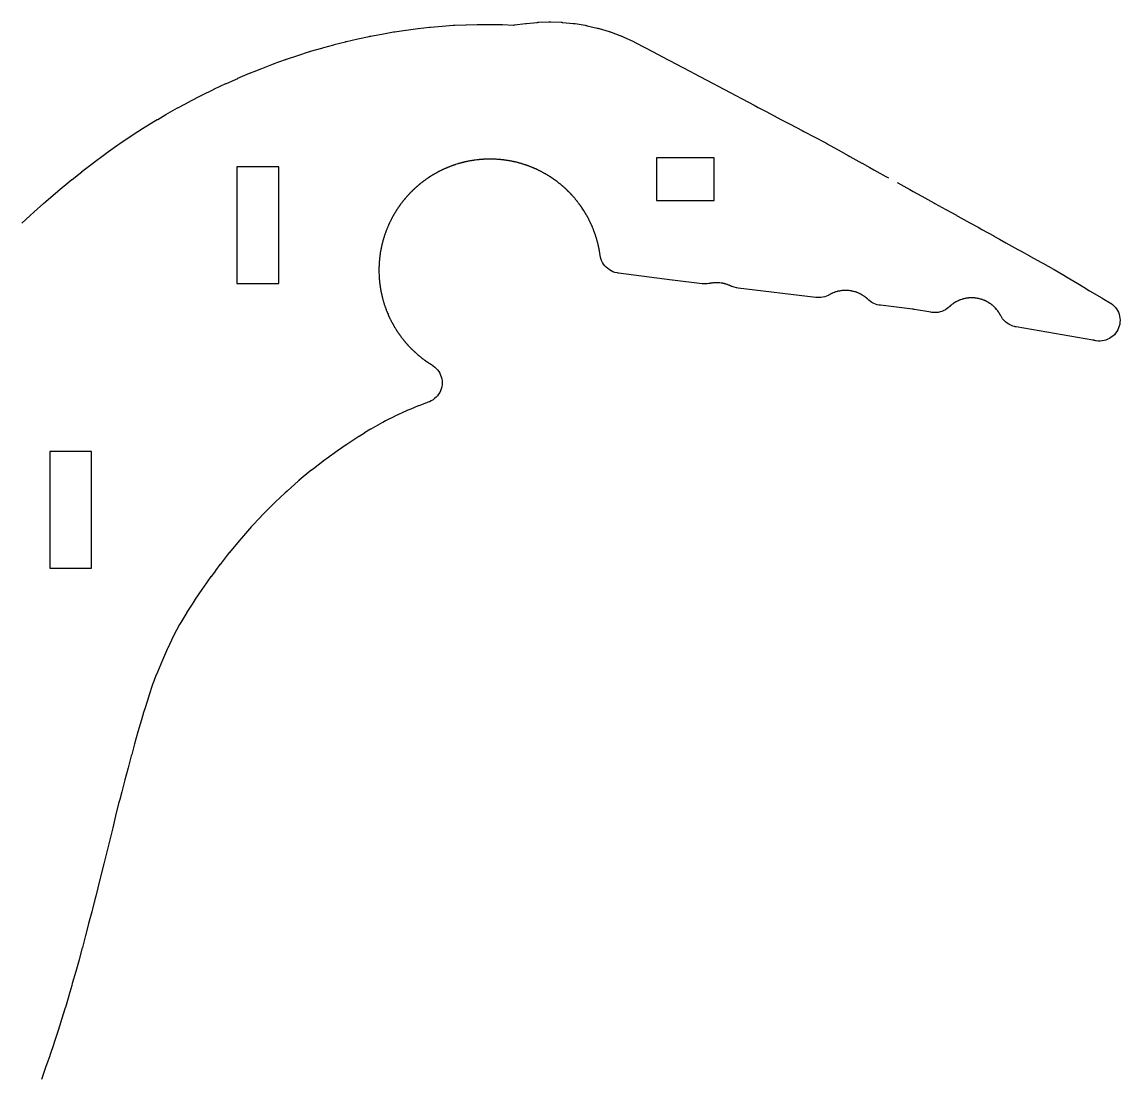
# Model space of a CAD drawing. Header units: millimetres. Extents: x 9 to 267, y 8 to 290.
# Drawn here: x 187.7 to 261.1, y 152.4 to 222.6 of the extents above; entities that cross this region are included whole.
import ezdxf

# ---------------------------------------------------------------- set-up
doc = ezdxf.new("R2010")
doc.units = ezdxf.units.MM
doc.layers.add('CUT', color=1, linetype='CONTINUOUS')

msp = doc.modelspace()

# ---------------------------------------------------------------- linework, layer by layer
at = {"layer": 'CUT', "color": 1}
for points in [[(187.7428, 209.1319), (187.7488, 209.1375), (188.2992, 209.6502), (188.3044, 209.6551), (188.5391, 209.8713), (188.5462, 209.8777), (188.5531, 209.884), (188.5601, 209.8904), (189.1866, 210.4514), (189.1917, 210.456), (189.3394, 210.5869), (189.347, 210.5936), (189.3545, 210.6001), (189.362, 210.6066), (190.1135, 211.2528), (190.1181, 211.2568), (190.1388, 211.2744), (190.1479, 211.2821), (190.1562, 211.2891), (190.1648, 211.2962), (190.9476, 211.9402), (190.9525, 211.9442), (191.0823, 212.0499), (191.0894, 212.0556), (191.0964, 212.0612), (191.1034, 212.0669), (191.7466, 212.5766), (191.7537, 212.5821), (192.1037, 212.8557), (192.1083, 212.8593), (192.5406, 213.1941), (192.55, 213.2013), (192.5594, 213.2085), (192.5688, 213.2156), (193.1599, 213.657), (193.1642, 213.6602), (193.3388, 213.7895), (193.3504, 213.7979), (193.3619, 213.8063), (193.3734, 213.8146), (194.1514, 214.3654), (194.1568, 214.3692), (194.2739, 214.4512), (194.2841, 214.4583), (194.2942, 214.4652), (194.3044, 214.4722), (194.9497, 214.9066), (194.9555, 214.9105), (194.9614, 214.9144), (194.9672, 214.9183), (195.4872, 215.2604), (195.4906, 215.2627), (195.731, 215.4199), (195.7505, 215.4323), (195.77, 215.4447), (195.7897, 215.4568), (196.556, 215.9207), (196.5614, 215.9239), (196.783, 216.0566), (196.7919, 216.062), (196.8008, 216.0672), (196.8098, 216.0724), (197.357, 216.3887), (197.3627, 216.392), (198.1379, 216.8349), (198.1552, 216.8447), (198.1725, 216.8542), (198.1902, 216.8638), (198.1948, 216.8663), (198.1974, 216.8677), (198.9538, 217.2682), (198.9615, 217.2722), (198.9692, 217.2762), (198.977, 217.2802), (199.7211, 217.6619), (199.7302, 217.6666), (199.7656, 217.6844), (200.5378, 218.0729), (200.5576, 218.0827), (200.5775, 218.0923), (200.5975, 218.1018), (201.3637, 218.4561), (201.3683, 218.4582), (201.3791, 218.4632), (201.3873, 218.4669), (201.3942, 218.47), (201.4016, 218.4733), (202.1623, 218.8099), (202.17, 218.8133), (202.9386, 219.1477), (202.9605, 219.157), (202.9824, 219.1661), (203.0045, 219.175), (203.2441, 219.2692), (203.2455, 219.2698), (203.7678, 219.4746), (203.7728, 219.4765), (204.5531, 219.7788), (204.5669, 219.784), (204.5806, 219.7892), (204.5944, 219.7943), (205.3455, 220.0664), (205.3653, 220.0734), (205.3851, 220.0802), (205.405, 220.0869), (206.1729, 220.3381), (206.9402, 220.5917), (206.9654, 220.5997), (206.9907, 220.6075), (207.0161, 220.6151), (207.7745, 220.8328), (207.7795, 220.8343), (207.9062, 220.8701), (207.9138, 220.8722), (208.5641, 221.052), (208.5752, 221.0551), (208.5862, 221.058), (208.5972, 221.0609), (209.3488, 221.2549), (209.3713, 221.2605), (209.3939, 221.2659), (209.4165, 221.2711), (210.1773, 221.4396), (210.9395, 221.6124), (210.97, 221.6189), (211.0006, 221.6251), (211.0313, 221.631), (211.2719, 221.6738), (211.7805, 221.7643), (212.5544, 221.9057), (212.5767, 221.9096), (212.599, 221.9133), (212.6214, 221.9168), (213.373, 222.0281), (213.3841, 222.0297), (213.3952, 222.0312), (213.4063, 222.0327), (214.1711, 222.1329), (214.1844, 222.1345), (214.1977, 222.1361), (214.211, 222.1377), (214.9628, 222.2208), (214.9829, 222.2229), (215.003, 222.2248), (215.0231, 222.2266), (215.7931, 222.2883), (216.5453, 222.3491), (216.579, 222.3514), (216.6128, 222.3532), (216.6466, 222.3547), (217.3907, 222.377), (217.3981, 222.3773), (218.1495, 222.409), (218.1823, 222.4099), (218.2151, 222.4105), (218.2479, 222.4107), (218.9954, 222.4055), (219.7609, 222.4031), (219.7881, 222.4027), (219.8154, 222.4021), (219.8426, 222.4011), (220.5602, 222.3696), (220.5757, 222.3693), (220.6177, 222.3711), (220.6331, 222.3727), (221.3588, 222.4674), (221.3806, 222.4701), (221.4021, 222.4725), (221.4248, 222.4749), (222.1311, 222.5431), (222.1739, 222.5465), (222.2167, 222.5493), (222.2595, 222.5513), (222.9358, 222.573), (222.9786, 222.5737), (223.0214, 222.5737), (223.0642, 222.573), (223.7405, 222.5513), (223.7833, 222.5493), (223.8261, 222.5465), (223.8689, 222.5431), (224.5446, 222.4779), (224.5877, 222.473), (224.6306, 222.4675), (224.6735, 222.4612), (225.3496, 222.3515), (225.3927, 222.3437), (225.4356, 222.3353), (225.4784, 222.3262), (226.1546, 222.1705), (226.1975, 222.1598), (226.2402, 222.1485), (226.2828, 222.1364), (226.9614, 221.9321), (227.0029, 221.9189), (227.0441, 221.905), (227.0852, 221.8904), (227.6647, 221.6738), (227.6713, 221.6713), (227.6779, 221.6688), (227.6845, 221.6663), (227.7708, 221.633), (227.8095, 221.6174), (227.8479, 221.6012), (227.886, 221.5844), (228.5807, 221.2654), (228.6155, 221.2488), (228.65, 221.2317), (228.6843, 221.2141), (229.3392, 220.8664), (229.4299, 220.8183), (230.2295, 220.3986), (230.2351, 220.3957), (230.8511, 220.0686), (231.033, 219.9729), (231.035, 219.9719), (231.8311, 219.5514), (232.3747, 219.2665), (232.6321, 219.1317), (232.6349, 219.1302), (233.4343, 218.709), (233.8941, 218.4664), (234.2332, 218.2875), (234.235, 218.2866), (235.033, 217.8641), (235.0351, 217.863), (235.4046, 217.6665), (235.8321, 217.4396), (236.63, 217.0185), (236.6352, 217.0158), (236.9102, 216.8691), (237.4296, 216.5951), (237.4352, 216.5921), (238.2267, 216.1698), (238.4218, 216.0675), (239.0324, 215.749), (239.0348, 215.7478), (239.8312, 215.3303), (239.8349, 215.3284), (239.9521, 215.2665), (240.6328, 214.9072), (241.4157, 214.4959), (241.4289, 214.4889), (241.4422, 214.4817), (241.4554, 214.4745), (241.4688, 214.4671), (241.4715, 214.4655), (242.236, 214.0393), (242.9051, 213.6659), (243.0285, 213.5971), (243.8278, 213.1587), (243.8364, 213.154), (244.3474, 212.8688), (244.6308, 212.7126), (244.6365, 212.7094), (245.4282, 212.2677), (245.6104, 212.1678)], [(246.1809, 211.8564), (246.2289, 211.8303), (246.2362, 211.8263), (247.0352, 211.3847), (247.2492, 211.2667), (247.2512, 211.2656), (247.8328, 210.9436), (248.6319, 210.5044), (248.6362, 210.502), (248.7003, 210.4664), (248.7019, 210.4655), (249.4326, 210.059), (250.1434, 209.6666), (250.1452, 209.6656), (250.2331, 209.6169), (250.2365, 209.6151), (251.0346, 209.1699), (251.581, 208.8662), (251.5823, 208.8655), (251.8317, 208.7266), (252.6278, 208.2875), (252.6336, 208.2842), (252.6395, 208.2809), (252.6453, 208.2777), (253.0137, 208.0696), (253.4358, 207.8348), (254.2311, 207.3918), (254.4524, 207.2698), (255.0265, 206.9584), (255.0329, 206.9549), (255.0394, 206.9513), (255.0458, 206.9478), (255.8308, 206.5106), (255.9105, 206.4668), (255.9126, 206.4656), (256.6122, 206.0788), (256.6288, 206.0694), (256.6454, 206.0599), (256.6619, 206.0504), (257.3146, 205.6647), (257.4316, 205.5956), (257.4384, 205.5916), (258.2365, 205.1138), (258.2386, 205.1126), (258.6501, 204.8652), (259.0344, 204.6349), (259.8381, 204.1572), (259.9872, 204.0686), (260.3648, 203.8474), (260.4201, 203.8132), (260.4427, 203.7984), (260.5497, 203.7208), (260.65, 203.632), (260.7411, 203.5339), (260.8223, 203.4274), (260.8927, 203.3134), (260.9517, 203.1932), (260.9988, 203.0678), (261.0334, 202.9384), (261.0552, 202.8062), (261.0641, 202.6726), (261.0599, 202.5387), (261.0428, 202.4059), (261.0128, 202.2753), (260.9702, 202.1483), (260.9155, 202.026), (260.8492, 201.9097), (260.7718, 201.8003), (260.6842, 201.699), (260.5871, 201.6067), (260.4815, 201.5243), (260.3684, 201.4526), (260.2489, 201.3922), (260.124, 201.3437), (259.995, 201.3076), (259.8631, 201.2842), (259.7296, 201.2737), (259.5957, 201.2763), (259.4644, 201.2917), (259.4378, 201.2962), (259.3738, 201.3085), (259.3191, 201.3204), (259.3125, 201.3218), (259.306, 201.3231), (259.2994, 201.3245), (259.2778, 201.3287), (259.2712, 201.3299), (259.2646, 201.3311), (259.258, 201.3323), (254.1321, 202.2148), (254.0647, 202.2282), (254.03, 202.236), (253.8958, 202.2736), (253.7643, 202.3256), (253.6388, 202.3907), (253.5208, 202.4684), (253.4113, 202.5578), (253.3115, 202.658), (253.2226, 202.7678), (253.1465, 202.8846), (253.1283, 202.9159), (253.1015, 202.9643), (253.092, 202.9823), (253.0892, 202.9876), (253.0774, 203.0093), (253.0737, 203.0159), (253.07, 203.0224), (253.0663, 203.029), (253.0232, 203.1036), (253.0155, 203.1166), (253.0076, 203.1294), (252.9996, 203.1422), (252.9728, 203.1837), (252.9645, 203.1963), (252.956, 203.2087), (252.9474, 203.221), (252.9043, 203.2812), (252.8953, 203.2933), (252.8863, 203.3053), (252.877, 203.3172), (252.8463, 203.3559), (252.8368, 203.3676), (252.8271, 203.3792), (252.8173, 203.3906), (252.7685, 203.4462), (252.7584, 203.4574), (252.7482, 203.4685), (252.7379, 203.4794), (252.7035, 203.5149), (252.6928, 203.5256), (252.6821, 203.5361), (252.6712, 203.5465), (252.6172, 203.5971), (252.606, 203.6072), (252.5948, 203.6173), (252.5834, 203.6271), (252.5457, 203.6591), (252.5341, 203.6687), (252.5224, 203.6781), (252.5105, 203.6874), (252.4518, 203.7324), (252.4397, 203.7414), (252.4275, 203.7503), (252.4152, 203.759), (252.3746, 203.7871), (252.3621, 203.7955), (252.3495, 203.8037), (252.3368, 203.8118), (252.2739, 203.8508), (252.261, 203.8586), (252.248, 203.8662), (252.2349, 203.8737), (252.1917, 203.8976), (252.1784, 203.9048), (252.1651, 203.9117), (252.1517, 203.9185), (252.0852, 203.9512), (252.0716, 203.9577), (252.058, 203.964), (252.0442, 203.9701), (251.9988, 203.9897), (251.9849, 203.9955), (251.971, 204.0011), (251.9569, 204.0066), (251.8876, 204.0326), (251.8735, 204.0377), (251.8592, 204.0426), (251.845, 204.0474), (251.7979, 204.0624), (251.7835, 204.0668), (251.769, 204.071), (251.7545, 204.0751), (251.683, 204.0941), (251.6684, 204.0978), (251.6538, 204.1013), (251.6391, 204.1047), (251.5907, 204.115), (251.576, 204.118), (251.5612, 204.1208), (251.5464, 204.1234), (251.4733, 204.1353), (251.4584, 204.1376), (251.4435, 204.1396), (251.4286, 204.1415), (251.3794, 204.147), (251.3645, 204.1486), (251.3495, 204.1499), (251.3345, 204.151), (251.2606, 204.1557), (251.2456, 204.1565), (251.2305, 204.1571), (251.2155, 204.1575), (251.166, 204.1582), (251.151, 204.1582), (251.1359, 204.158), (251.1209, 204.1577), (251.0469, 204.1551), (251.0319, 204.1544), (251.0168, 204.1535), (251.0018, 204.1524), (250.9526, 204.1483), (250.9376, 204.1468), (250.9226, 204.1452), (250.9077, 204.1434), (250.8343, 204.1335), (250.8194, 204.1314), (250.8045, 204.129), (250.7897, 204.1264), (250.7411, 204.1175), (250.7263, 204.1146), (250.7116, 204.1115), (250.6969, 204.1082), (250.6248, 204.0912), (250.6102, 204.0876), (250.5957, 204.0838), (250.5811, 204.0798), (250.5336, 204.0661), (250.5192, 204.0617), (250.5049, 204.0572), (250.4906, 204.0525), (250.4206, 204.0285), (250.4064, 204.0235), (250.3923, 204.0182), (250.3782, 204.0128), (250.3323, 203.9945), (250.3183, 203.9888), (250.3045, 203.9829), (250.2907, 203.9768), (250.2234, 203.9461), (250.2098, 203.9396), (250.1963, 203.933), (250.1828, 203.9263), (250.1389, 203.9036), (250.1256, 203.8965), (250.1124, 203.8892), (250.0993, 203.8818), (250.0353, 203.8446), (250.0224, 203.8369), (250.0096, 203.829), (249.9968, 203.821), (249.9554, 203.7941), (249.9428, 203.7857), (249.9304, 203.7772), (249.9181, 203.7686), (249.8581, 203.7252), (249.846, 203.7163), (249.834, 203.7072), (249.8221, 203.6979), (249.7835, 203.6671), (249.7718, 203.6575), (249.7603, 203.6478), (249.7489, 203.638), (249.6934, 203.589), (249.6823, 203.5789), (249.6745, 203.5717), (249.6543, 203.5534), (249.6149, 203.5183), (249.5152, 203.4376), (249.4069, 203.3658), (249.2923, 203.3045), (249.1725, 203.2543), (249.0484, 203.2156), (248.9212, 203.1889), (248.7921, 203.1742), (248.6622, 203.1718), (248.5344, 203.1815), (248.5022, 203.1855), (248.4398, 203.1948), (247.3352, 203.3849), (247.3269, 203.3863), (247.3106, 203.3889), (247.3034, 203.39), (247.2496, 203.3979), (247.2416, 203.3991), (247.2252, 203.4013), (247.2182, 203.4022), (245.0696, 203.6615), (245.0082, 203.6703), (244.9764, 203.6757), (244.8535, 203.7022), (244.7319, 203.7406), (244.6144, 203.79), (244.502, 203.8501), (244.3956, 203.9204), (244.2976, 203.9991), (244.2735, 204.0203), (244.2393, 204.0516), (244.2197, 204.0701), (244.2092, 204.0798), (244.1978, 204.09), (244.1417, 204.1392), (244.1301, 204.149), (244.1184, 204.1587), (244.1066, 204.1683), (244.0675, 204.1993), (244.0555, 204.2086), (244.0434, 204.2177), (244.0311, 204.2267), (243.9703, 204.2701), (243.9578, 204.2787), (243.9453, 204.2872), (243.9326, 204.2956), (243.8906, 204.3225), (243.8777, 204.3306), (243.8647, 204.3385), (243.8516, 204.3462), (243.7868, 204.3833), (243.7736, 204.3907), (243.7602, 204.398), (243.7467, 204.405), (243.7023, 204.4277), (243.6887, 204.4344), (243.675, 204.4409), (243.6612, 204.4473), (243.593, 204.4779), (243.5791, 204.4839), (243.5651, 204.4898), (243.551, 204.4955), (243.5045, 204.5136), (243.4903, 204.519), (243.476, 204.5241), (243.4617, 204.5291), (243.3908, 204.5528), (243.3764, 204.5574), (243.3618, 204.5618), (243.3472, 204.5661), (243.2992, 204.5795), (243.2845, 204.5834), (243.2698, 204.5872), (243.255, 204.5907), (243.1822, 204.6072), (243.1673, 204.6104), (243.1524, 204.6134), (243.1375, 204.6162), (243.0884, 204.6248), (243.0734, 204.6272), (243.0584, 204.6295), (243.0433, 204.6316), (242.9692, 204.6408), (242.9541, 204.6425), (242.939, 204.644), (242.9238, 204.6453), (242.8741, 204.649), (242.8589, 204.6499), (242.8437, 204.6507), (242.8286, 204.6512), (242.7539, 204.653), (242.7387, 204.6532), (242.7235, 204.6532), (242.7083, 204.653), (242.6585, 204.6518), (242.6433, 204.6512), (242.6281, 204.6504), (242.6129, 204.6495), (242.5385, 204.6439), (242.5233, 204.6426), (242.5082, 204.6411), (242.4931, 204.6394), (242.4436, 204.6332), (242.4286, 204.6311), (242.4135, 204.6289), (242.3986, 204.6264), (242.325, 204.6135), (242.3101, 204.6107), (242.2952, 204.6077), (242.2803, 204.6045), (242.2317, 204.5934), (242.2169, 204.5899), (242.2022, 204.5862), (242.1875, 204.5822), (242.1156, 204.5621), (242.101, 204.5578), (242.0865, 204.5533), (242.072, 204.5487), (242.0247, 204.5329), (242.0104, 204.5279), (241.9961, 204.5227), (241.9819, 204.5174), (241.9123, 204.4902), (241.8982, 204.4845), (241.8842, 204.4786), (241.8703, 204.4725), (241.8248, 204.4521), (241.811, 204.4457), (241.7973, 204.4392), (241.7837, 204.4324), (241.7171, 204.3985), (241.7037, 204.3914), (241.6903, 204.3842), (241.6771, 204.3768), (241.658, 204.3658), (241.6042, 204.3365), (241.5758, 204.3219), (241.4627, 204.2701), (241.3438, 204.2283), (241.2216, 204.1976), (241.0971, 204.1782), (240.9713, 204.1703), (240.847, 204.1739), (240.8152, 204.1762), (240.7547, 204.1822), (235.5601, 204.809), (235.4879, 204.8197), (235.4502, 204.8264), (235.3061, 204.86), (235.1665, 204.9091), (235.1311, 204.9238), (235.0645, 204.9536), (235.0538, 204.9587), (235.0382, 204.9659), (234.9729, 204.995), (234.959, 205.001), (234.945, 205.0069), (234.9309, 205.0126), (234.8844, 205.0306), (234.8701, 205.0359), (234.8558, 205.041), (234.8415, 205.046), (234.7706, 205.0695), (234.7561, 205.0741), (234.7416, 205.0785), (234.727, 205.0828), (234.6789, 205.0961), (234.6642, 205.1), (234.6495, 205.1037), (234.6347, 205.1072), (234.5618, 205.1236), (234.547, 205.1267), (234.5321, 205.1297), (234.5171, 205.1325), (234.468, 205.141), (234.453, 205.1434), (234.438, 205.1456), (234.4229, 205.1477), (234.3488, 205.1567), (234.3337, 205.1584), (234.3186, 205.1599), (234.3034, 205.1611), (234.2537, 205.1647), (234.2385, 205.1657), (234.2233, 205.1664), (234.2081, 205.1669), (234.1335, 205.1686), (234.1183, 205.1687), (234.1031, 205.1687), (234.0879, 205.1685), (234.038, 205.1671), (234.0228, 205.1665), (234.0077, 205.1658), (233.9925, 205.1648), (233.9181, 205.1591), (233.9029, 205.1577), (233.8878, 205.1562), (233.8727, 205.1545), (233.8232, 205.1482), (233.8082, 205.1461), (233.7932, 205.1438), (233.7782, 205.1413), (233.7046, 205.1282), (233.6897, 205.1254), (233.6759, 205.1226), (233.6481, 205.1172), (233.6066, 205.1097), (233.4923, 205.094), (233.3755, 205.0879), (233.2602, 205.0917), (233.2301, 205.094), (233.1728, 205.0996), (231.1862, 205.3368), (231.1787, 205.3378), (231.1711, 205.3387), (231.1635, 205.3397), (227.5669, 205.8108), (227.5013, 205.821), (227.4679, 205.8271), (227.3368, 205.8577), (227.2077, 205.9018), (227.0836, 205.9584), (226.9657, 206.0271), (226.8551, 206.1071), (226.7531, 206.1976), (226.6605, 206.2979), (226.5783, 206.4068), (226.5074, 206.5233), (226.4483, 206.6463), (226.4016, 206.7745), (226.3684, 206.9049), (226.3617, 206.9382), (226.3501, 207.0035), (226.3483, 207.0157), (226.3457, 207.0316), (226.3454, 207.0331), (226.3392, 207.0713), (226.3335, 207.1093), (226.3297, 207.1367), (226.3256, 207.1688), (226.324, 207.1805), (226.3218, 207.1945), (226.3142, 207.2404), (226.3117, 207.2543), (226.3095, 207.2657), (226.3064, 207.2828), (226.3034, 207.2999), (226.3005, 207.317), (226.2986, 207.3285), (226.2961, 207.3425), (226.2876, 207.3881), (226.2848, 207.402), (226.2824, 207.4134), (226.2789, 207.4304), (226.2756, 207.4475), (226.2723, 207.4645), (226.2702, 207.476), (226.2675, 207.4899), (226.2548, 207.5508), (226.2519, 207.5643), (226.2351, 207.6399), (226.2319, 207.6536), (226.2291, 207.6646), (226.2251, 207.6815), (226.2211, 207.6984), (226.2173, 207.7153), (226.2148, 207.7267), (226.2116, 207.7405), (226.2005, 207.7856), (226.197, 207.7993), (226.194, 207.8106), (226.1896, 207.8273), (226.1853, 207.8442), (226.1811, 207.861), (226.1783, 207.8723), (226.1749, 207.8861), (226.1629, 207.931), (226.1591, 207.9446), (226.1552, 207.9582), (226.151, 207.9717), (226.1496, 207.9762), (226.1385, 208.0133), (226.1279, 208.0503), (226.1206, 208.0769), (226.1124, 208.1082), (226.1092, 208.1196), (226.1053, 208.1332), (226.0918, 208.1777), (226.0875, 208.1912), (226.0839, 208.2022), (226.0786, 208.2188), (226.0734, 208.2353), (226.0682, 208.2519), (226.0649, 208.2631), (226.0607, 208.2766), (226.0463, 208.3208), (226.0417, 208.3342), (226.037, 208.3475), (226.0322, 208.3608), (226.0305, 208.3653), (226.0174, 208.4016), (226.0048, 208.438), (225.9961, 208.4642), (225.9861, 208.495), (225.9823, 208.5062), (225.9777, 208.5196), (225.9617, 208.5632), (225.9567, 208.5764), (225.9525, 208.5873), (225.9463, 208.6035), (225.9402, 208.6198), (225.9342, 208.6361), (225.9302, 208.647), (225.9252, 208.6603), (225.9084, 208.7036), (225.9032, 208.7167), (225.8987, 208.7275), (225.8922, 208.7436), (225.8857, 208.7597), (225.8794, 208.7759), (225.8752, 208.7867), (225.87, 208.7999), (225.8463, 208.8575), (225.841, 208.8702), (225.8105, 208.9415), (225.8049, 208.9543), (225.8002, 208.9646), (225.7931, 208.9804), (225.7861, 208.9963), (225.7792, 209.0123), (225.7746, 209.023), (225.769, 209.036), (225.7498, 209.0783), (225.7438, 209.0911), (225.7388, 209.1016), (225.7314, 209.1173), (225.7241, 209.1331), (225.7168, 209.1488), (225.7121, 209.1595), (225.7061, 209.1723), (225.6861, 209.2143), (225.6799, 209.227), (225.6735, 209.2396), (225.667, 209.2521), (225.6647, 209.2563), (225.647, 209.2907), (225.6298, 209.3251), (225.6178, 209.35), (225.6039, 209.3792), (225.5987, 209.3899), (225.5923, 209.4025), (225.5709, 209.4437), (225.5642, 209.4562), (225.5586, 209.4664), (225.5503, 209.4817), (225.5422, 209.497), (225.5341, 209.5124), (225.5288, 209.5227), (225.5221, 209.5352), (225.4999, 209.576), (225.4929, 209.5883), (225.4859, 209.6006), (225.4787, 209.6128), (225.4762, 209.6168), (225.4566, 209.6501), (225.4376, 209.6836), (225.4241, 209.7078), (225.4087, 209.7362), (225.4029, 209.7466), (225.3959, 209.7588), (225.3722, 209.7988), (225.3649, 209.8109), (225.3587, 209.8208), (225.3496, 209.8356), (225.3406, 209.8504), (225.3317, 209.8653), (225.3258, 209.8754), (225.3185, 209.8875), (225.294, 209.927), (225.2864, 209.9389), (225.2801, 209.9487), (225.2707, 209.9633), (225.2614, 209.9779), (225.2522, 209.9927), (225.2461, 210.0026), (225.2385, 210.0146), (225.2047, 210.0668), (225.1971, 210.0784), (225.1541, 210.1428), (225.1462, 210.1544), (225.1397, 210.1636), (225.1298, 210.1779), (225.12, 210.1922), (225.1103, 210.2066), (225.1038, 210.2164), (225.0959, 210.2281), (225.0693, 210.2661), (225.061, 210.2776), (225.0541, 210.2871), (225.044, 210.3011), (225.0339, 210.3152), (225.0239, 210.3294), (225.0172, 210.339), (225.009, 210.3506), (224.9817, 210.3881), (224.9732, 210.3994), (224.9646, 210.4107), (224.9559, 210.4218), (224.9529, 210.4255), (224.9292, 210.456), (224.906, 210.4867), (224.8895, 210.509), (224.8706, 210.5352), (224.8635, 210.5447), (224.8549, 210.5559), (224.8262, 210.5925), (224.8174, 210.6035), (224.81, 210.6125), (224.7991, 210.626), (224.7882, 210.6396), (224.7775, 210.6532), (224.7703, 210.6624), (224.7615, 210.6735), (224.7321, 210.7094), (224.723, 210.7203), (224.7138, 210.7311), (224.7045, 210.7417), (224.7013, 210.7452), (224.6759, 210.7744), (224.6511, 210.8038), (224.6335, 210.8251), (224.6131, 210.8502), (224.6055, 210.8593), (224.5963, 210.87), (224.5657, 210.905), (224.5562, 210.9155), (224.5484, 210.9241), (224.5367, 210.937), (224.5251, 210.9499), (224.5137, 210.963), (224.506, 210.9717), (224.4966, 210.9823), (224.4653, 211.0166), (224.4556, 211.027), (224.4476, 211.0354), (224.4357, 211.048), (224.4238, 211.0607), (224.4121, 211.0735), (224.4042, 211.0822), (224.3946, 211.0925), (224.3517, 211.1377), (224.3422, 211.1476), (224.2881, 211.2031), (224.2782, 211.213), (224.27, 211.2209), (224.2577, 211.2331), (224.2454, 211.2454), (224.2333, 211.2578), (224.2251, 211.2661), (224.2152, 211.2762), (224.182, 211.3087), (224.1718, 211.3185), (224.1633, 211.3265), (224.1507, 211.3385), (224.1382, 211.3505), (224.1258, 211.3626), (224.1175, 211.3708), (224.1073, 211.3806), (224.0735, 211.4125), (224.0631, 211.4221), (224.0526, 211.4316), (224.042, 211.4409), (224.0384, 211.444), (224.0094, 211.4696), (223.981, 211.4955), (223.9607, 211.5144), (223.9373, 211.5367), (223.9286, 211.5447), (223.918, 211.5542), (223.8832, 211.5848), (223.8724, 211.5941), (223.8635, 211.6016), (223.8503, 211.6128), (223.8371, 211.6242), (223.8241, 211.6356), (223.8153, 211.6433), (223.8046, 211.6526), (223.7691, 211.6825), (223.7582, 211.6915), (223.7472, 211.7004), (223.7361, 211.7092), (223.7323, 211.7121), (223.702, 211.7361), (223.6722, 211.7604), (223.6509, 211.7781), (223.6263, 211.799), (223.6172, 211.8066), (223.6061, 211.8154), (223.5696, 211.8442), (223.5584, 211.8528), (223.5491, 211.8598), (223.5353, 211.8703), (223.5215, 211.8809), (223.5078, 211.8916), (223.4987, 211.8988), (223.4875, 211.9075), (223.4504, 211.9355), (223.439, 211.9438), (223.4296, 211.9507), (223.4155, 211.9609), (223.4016, 211.9712), (223.3877, 211.9816), (223.3784, 211.9887), (223.367, 211.9971), (223.3166, 212.0336), (223.3053, 212.0416), (223.242, 212.0862), (223.2304, 212.0941), (223.221, 212.1004), (223.2066, 212.1101), (223.1923, 212.1199), (223.178, 212.1299), (223.1685, 212.1366), (223.1569, 212.1446), (223.1183, 212.1705), (223.1065, 212.1783), (223.0966, 212.1846), (223.0821, 212.194), (223.0676, 212.2035), (223.0531, 212.2132), (223.0435, 212.2197), (223.0317, 212.2275), (222.9926, 212.2526), (222.9806, 212.2601), (222.9685, 212.2675), (222.9564, 212.2747), (222.9522, 212.2771), (222.9191, 212.297), (222.8864, 212.3172), (222.863, 212.332), (222.8358, 212.3496), (222.8258, 212.3559), (222.8137, 212.3633), (222.7738, 212.387), (222.7616, 212.3941), (222.7514, 212.3999), (222.7363, 212.4085), (222.7213, 212.4172), (222.7064, 212.426), (222.6964, 212.432), (222.6842, 212.4392), (222.6438, 212.4621), (222.6314, 212.4689), (222.6189, 212.4756), (222.6064, 212.4822), (222.6021, 212.4844), (222.568, 212.5024), (222.5342, 212.5208), (222.51, 212.5343), (222.482, 212.5504), (222.4716, 212.5561), (222.4591, 212.5628), (222.418, 212.5843), (222.4053, 212.5907), (222.3949, 212.5959), (222.3794, 212.6037), (222.3639, 212.6116), (222.3485, 212.6196), (222.3382, 212.625), (222.3256, 212.6315), (222.284, 212.6522), (222.2713, 212.6583), (222.2607, 212.6633), (222.245, 212.6707), (222.2294, 212.6783), (222.2138, 212.686), (222.2034, 212.6912), (222.1907, 212.6974), (222.1344, 212.724), (222.1219, 212.7299), (222.0514, 212.762), (222.0386, 212.7677), (222.0282, 212.7721), (222.0122, 212.779), (221.9964, 212.7861), (221.9805, 212.7932), (221.9699, 212.7981), (221.957, 212.8038), (221.9144, 212.8222), (221.9013, 212.8276), (221.8905, 212.832), (221.8744, 212.8386), (221.8584, 212.8453), (221.8424, 212.8521), (221.8318, 212.8568), (221.8187, 212.8623), (221.7757, 212.8798), (221.7625, 212.885), (221.7493, 212.89), (221.736, 212.8949), (221.7315, 212.8965), (221.6953, 212.9099), (221.6594, 212.9238), (221.6337, 212.934), (221.6038, 212.9463), (221.5928, 212.9507), (221.5795, 212.9557), (221.5359, 212.9717), (221.5226, 212.9764), (221.5116, 212.9802), (221.4952, 212.9859), (221.4788, 212.9917), (221.4625, 212.9977), (221.4516, 213.0017), (221.4382, 213.0065), (221.3943, 213.0216), (221.3809, 213.0261), (221.3674, 213.0304), (221.3539, 213.0345), (221.3493, 213.0358), (221.3124, 213.0473), (221.2758, 213.0592), (221.2496, 213.068), (221.219, 213.0786), (221.2078, 213.0824), (221.1943, 213.0867), (221.1499, 213.1003), (221.1363, 213.1043), (221.1251, 213.1074), (221.1084, 213.1122), (221.0918, 213.1171), (221.0751, 213.1222), (221.064, 213.1256), (221.0504, 213.1296), (221.0058, 213.1423), (220.9921, 213.146), (220.9808, 213.149), (220.964, 213.1534), (220.9473, 213.158), (220.9306, 213.1627), (220.9194, 213.1659), (220.9057, 213.1697), (220.8455, 213.1855), (220.8321, 213.1889), (220.7569, 213.2076), (220.7433, 213.2108), (220.7322, 213.2132), (220.7153, 213.2171), (220.6984, 213.2211), (220.6815, 213.2252), (220.6702, 213.228), (220.6565, 213.2313), (220.6112, 213.2415), (220.5973, 213.2445), (220.5859, 213.2468), (220.5689, 213.2504), (220.5519, 213.254), (220.535, 213.2578), (220.5236, 213.2604), (220.5098, 213.2634), (220.4643, 213.2727), (220.4504, 213.2753), (220.4365, 213.2779), (220.4225, 213.2802), (220.4178, 213.281), (220.3797, 213.2875), (220.3419, 213.2946), (220.3148, 213.2999), (220.2831, 213.3065), (220.2714, 213.3087), (220.2575, 213.3113), (220.2117, 213.319), (220.1977, 213.3212), (220.1862, 213.3229), (220.169, 213.3255), (220.1519, 213.3282), (220.1348, 213.331), (220.1233, 213.333), (220.1093, 213.3352), (220.0633, 213.342), (220.0493, 213.3439), (220.0353, 213.3457), (220.0212, 213.3473), (220.0165, 213.3477), (219.9781, 213.3522), (219.9399, 213.3572), (219.9126, 213.361), (219.8806, 213.3659), (219.8688, 213.3675), (219.8548, 213.3692), (219.8086, 213.3744), (219.7945, 213.3758), (219.7829, 213.3769), (219.7656, 213.3785), (219.7484, 213.3803), (219.7311, 213.3822), (219.7195, 213.3835), (219.7055, 213.385), (219.6592, 213.3893), (219.6451, 213.3904), (219.6335, 213.3912), (219.6162, 213.3925), (219.5989, 213.3939), (219.5816, 213.3955), (219.57, 213.3966), (219.5559, 213.3978), (219.4937, 213.4022), (219.48, 213.4032), (219.4026, 213.4077), (219.3886, 213.4083), (219.3773, 213.4087), (219.36, 213.4094), (219.3426, 213.4102), (219.3253, 213.4112), (219.3136, 213.4119), (219.2995, 213.4126), (219.2531, 213.4143), (219.2389, 213.4147), (219.2273, 213.4148), (219.2099, 213.4152), (219.1926, 213.4157), (219.1752, 213.4162), (219.1636, 213.4167), (219.1494, 213.4171), (219.103, 213.4179), (219.0888, 213.418), (219.0747, 213.4179), (219.0605, 213.4176), (219.0558, 213.4175), (219.0171, 213.4169), (218.9787, 213.4169), (218.951, 213.4172), (218.9187, 213.4179), (218.9068, 213.4179), (218.8927, 213.4178), (218.8462, 213.417), (218.8321, 213.4166), (218.8204, 213.4161), (218.8031, 213.4155), (218.7857, 213.4151), (218.7684, 213.4147), (218.7567, 213.4145), (218.7426, 213.4141), (218.6961, 213.4124), (218.682, 213.4117), (218.6679, 213.4108), (218.6538, 213.4098), (218.649, 213.4094), (218.6105, 213.4067), (218.5721, 213.4046), (218.5444, 213.4034), (218.5121, 213.4022), (218.5003, 213.4017), (218.4861, 213.4008), (218.4398, 213.3974), (218.4257, 213.3962), (218.4141, 213.3951), (218.3968, 213.3936), (218.3795, 213.3922), (218.3622, 213.3908), (218.3506, 213.39), (218.3365, 213.3889), (218.2902, 213.3846), (218.2761, 213.3831), (218.2646, 213.3818), (218.2473, 213.3799), (218.23, 213.3781), (218.2127, 213.3764), (218.2011, 213.3754), (218.1871, 213.3739), (218.1252, 213.3669), (218.1115, 213.3653), (218.0346, 213.3555), (218.0207, 213.3536), (218.0095, 213.3519), (217.9924, 213.3494), (217.9752, 213.347), (217.9579, 213.3448), (217.9464, 213.3433), (217.9324, 213.3414), (217.8864, 213.3346), (217.8724, 213.3323), (217.8609, 213.3303), (217.8438, 213.3275), (217.8267, 213.3248), (217.8095, 213.3222), (217.798, 213.3205), (217.784, 213.3183), (217.7382, 213.3105), (217.7243, 213.308), (217.7104, 213.3053), (217.6965, 213.3025), (217.6919, 213.3015), (217.654, 213.2938), (217.6162, 213.2867), (217.5889, 213.2819), (217.557, 213.2766), (217.5454, 213.2745), (217.5315, 213.2718), (217.486, 213.2625), (217.4721, 213.2595), (217.4608, 213.2569), (217.4438, 213.2531), (217.4269, 213.2494), (217.4099, 213.2459), (217.3984, 213.2436), (217.3846, 213.2406), (217.3393, 213.2303), (217.3255, 213.2271), (217.3118, 213.2236), (217.2981, 213.22), (217.2935, 213.2188), (217.2561, 213.209), (217.2188, 213.1999), (217.1918, 213.1936), (217.1602, 213.1866), (217.1487, 213.1838), (217.135, 213.1804), (217.0901, 213.1685), (217.0764, 213.1648), (217.0652, 213.1616), (217.0485, 213.1569), (217.0318, 213.1523), (217.015, 213.1478), (217.0037, 213.1449), (216.9901, 213.1411), (216.9454, 213.1284), (216.9318, 213.1244), (216.9207, 213.1209), (216.9041, 213.1159), (216.8874, 213.111), (216.8707, 213.1062), (216.8595, 213.103), (216.8459, 213.099), (216.7864, 213.0807), (216.7732, 213.0766), (216.6995, 213.0529), (216.6862, 213.0484), (216.6755, 213.0447), (216.6591, 213.0391), (216.6426, 213.0336), (216.6261, 213.0282), (216.615, 213.0247), (216.6016, 213.0202), (216.5576, 213.0051), (216.5443, 213.0003), (216.5334, 212.9962), (216.5171, 212.9903), (216.5007, 212.9845), (216.4843, 212.9787), (216.4733, 212.975), (216.46, 212.9702), (216.4164, 212.9542), (216.4032, 212.9491), (216.39, 212.944), (216.3769, 212.9386), (216.3725, 212.9368), (216.3367, 212.9223), (216.3008, 212.9084), (216.2749, 212.8986), (216.2445, 212.8876), (216.2334, 212.8833), (216.2203, 212.8782), (216.1773, 212.8606), (216.1642, 212.8551), (216.1535, 212.8505), (216.1376, 212.8436), (216.1216, 212.8369), (216.1055, 212.8303), (216.0947, 212.8259), (216.0816, 212.8205), (216.039, 212.8021), (216.0261, 212.7963), (216.0132, 212.7904), (216.0004, 212.7844), (215.9961, 212.7823), (215.9612, 212.7658), (215.9261, 212.75), (215.9008, 212.7389), (215.871, 212.7261), (215.8602, 212.7213), (215.8474, 212.7154), (215.8054, 212.6955), (215.7927, 212.6893), (215.7822, 212.6841), (215.7667, 212.6764), (215.7511, 212.6688), (215.7354, 212.6613), (215.7248, 212.6564), (215.7121, 212.6502), (215.6705, 212.6295), (215.6579, 212.6231), (215.6476, 212.6176), (215.6322, 212.6096), (215.6167, 212.6017), (215.6012, 212.5939), (215.5908, 212.5887), (215.5782, 212.5823), (215.523, 212.5534), (215.5108, 212.547), (215.4427, 212.5101), (215.4304, 212.5033), (215.4206, 212.4976), (215.4055, 212.4891), (215.3903, 212.4807), (215.3751, 212.4723), (215.3648, 212.4668), (215.3524, 212.46), (215.3121, 212.437), (215.2998, 212.4299), (215.2898, 212.4239), (215.2749, 212.415), (215.2599, 212.4063), (215.2448, 212.3977), (215.2347, 212.3919), (215.2224, 212.3848), (215.1825, 212.361), (215.1705, 212.3537), (215.1585, 212.3461), (215.1466, 212.3385), (215.1426, 212.3359), (215.1101, 212.315), (215.0774, 212.2948), (215.0537, 212.2804), (215.0258, 212.264), (215.0157, 212.2578), (215.0038, 212.2503), (214.9647, 212.2251), (214.9529, 212.2173), (214.9432, 212.2108), (214.9288, 212.2011), (214.9143, 212.1916), (214.8997, 212.1822), (214.8899, 212.1759), (214.8781, 212.1681), (214.8395, 212.1422), (214.8279, 212.1341), (214.8163, 212.126), (214.8049, 212.1177), (214.801, 212.1148), (214.7697, 212.0923), (214.7381, 212.0702), (214.7153, 212.0546), (214.6884, 212.0367), (214.6786, 212.0299), (214.6671, 212.0218), (214.6295, 211.9945), (214.6181, 211.9861), (214.6088, 211.979), (214.5949, 211.9686), (214.581, 211.9583), (214.567, 211.9481), (214.5575, 211.9412), (214.5461, 211.9328), (214.509, 211.9048), (214.4979, 211.8962), (214.4887, 211.8889), (214.475, 211.8782), (214.4613, 211.8676), (214.4475, 211.8571), (214.4382, 211.8501), (214.4269, 211.8415), (214.378, 211.8029), (214.3672, 211.7944), (214.307, 211.7456), (214.2963, 211.7366), (214.2876, 211.7293), (214.2743, 211.7181), (214.261, 211.7071), (214.2475, 211.6961), (214.2384, 211.6887), (214.2275, 211.6797), (214.1921, 211.6497), (214.1814, 211.6405), (214.1726, 211.6327), (214.1596, 211.6213), (214.1464, 211.61), (214.1332, 211.5987), (214.1243, 211.5912), (214.1136, 211.582), (214.0787, 211.5513), (214.0682, 211.5418), (214.0578, 211.5322), (214.0475, 211.5225), (214.0441, 211.5192), (214.0159, 211.4927), (213.9875, 211.4668), (213.9669, 211.4484), (213.9425, 211.4271), (213.9337, 211.4191), (213.9233, 211.4095), (213.8895, 211.3776), (213.8794, 211.3678), (213.8711, 211.3596), (213.8587, 211.3475), (213.8462, 211.3354), (213.8336, 211.3235), (213.8251, 211.3155), (213.8149, 211.3057), (213.7817, 211.2731), (213.7718, 211.2631), (213.7619, 211.2529), (213.7522, 211.2427), (213.7489, 211.2392), (213.7223, 211.2112), (213.6953, 211.1838), (213.6757, 211.1642), (213.6526, 211.1416), (213.6442, 211.1332), (213.6344, 211.1231), (213.6024, 211.0894), (213.5928, 211.079), (213.5849, 211.0703), (213.5732, 211.0576), (213.5614, 211.0448), (213.5495, 211.0322), (213.5414, 211.0238), (213.5318, 211.0134), (213.5005, 210.9791), (213.4911, 210.9685), (213.4834, 210.9597), (213.472, 210.9467), (213.4604, 210.9337), (213.4488, 210.9209), (213.4409, 210.9123), (213.4314, 210.9017), (213.3904, 210.8549), (213.3814, 210.8444), (213.3312, 210.7854), (213.3222, 210.7746), (213.3151, 210.7658), (213.3041, 210.7524), (213.293, 210.7391), (213.2818, 210.7258), (213.2742, 210.7169), (213.2651, 210.7061), (213.2358, 210.6701), (213.227, 210.659), (213.2198, 210.6498), (213.2091, 210.6362), (213.1982, 210.6226), (213.1873, 210.6091), (213.1799, 210.6001), (213.1711, 210.5891), (213.1425, 210.5525), (213.1339, 210.5412), (213.1254, 210.5299), (213.1171, 210.5184), (213.1143, 210.5146), (213.0915, 210.4834), (213.0683, 210.4527), (213.0514, 210.4308), (213.0314, 210.4053), (213.0242, 210.3959), (213.0158, 210.3846), (212.9884, 210.347), (212.9802, 210.3355), (212.9736, 210.3259), (212.9636, 210.3117), (212.9535, 210.2976), (212.9434, 210.2835), (212.9365, 210.2741), (212.9282, 210.2626), (212.9017, 210.2245), (212.8937, 210.2128), (212.8859, 210.201), (212.8782, 210.1891), (212.8757, 210.1851), (212.8546, 210.1527), (212.8331, 210.1208), (212.8175, 210.098), (212.7989, 210.0715), (212.7922, 210.0617), (212.7844, 210.0499), (212.7591, 210.0109), (212.7516, 209.9989), (212.7455, 209.989), (212.7363, 209.9743), (212.727, 209.9596), (212.7176, 209.945), (212.7113, 209.9352), (212.7037, 209.9233), (212.6792, 209.8838), (212.6719, 209.8717), (212.666, 209.8616), (212.6571, 209.8467), (212.6481, 209.8318), (212.6391, 209.817), (212.6329, 209.8071), (212.6256, 209.795), (212.5939, 209.7414), (212.5869, 209.7295), (212.5484, 209.6623), (212.5416, 209.6501), (212.5362, 209.6401), (212.5278, 209.6249), (212.5193, 209.6097), (212.5108, 209.5946), (212.505, 209.5845), (212.498, 209.5722), (212.4758, 209.5314), (212.4692, 209.5189), (212.4638, 209.5085), (212.4558, 209.4932), (212.4476, 209.4778), (212.4394, 209.4626), (212.4337, 209.4523), (212.4271, 209.4399), (212.4057, 209.3986), (212.3993, 209.386), (212.3931, 209.3733), (212.387, 209.3605), (212.385, 209.3562), (212.3683, 209.3214), (212.3511, 209.2869), (212.3386, 209.2623), (212.3236, 209.2336), (212.3182, 209.223), (212.312, 209.2103), (212.292, 209.1684), (212.2861, 209.1555), (212.2813, 209.1449), (212.2741, 209.1291), (212.2668, 209.1134), (212.2594, 209.0977), (212.2543, 209.0871), (212.2484, 209.0743), (212.2293, 209.032), (212.2236, 209.019), (212.2181, 209.006), (212.2127, 208.9929), (212.2109, 208.9885), (212.1962, 208.9528), (212.1809, 208.9174), (212.1697, 208.8922), (212.1563, 208.8627), (212.1516, 208.8519), (212.146, 208.8388), (212.1284, 208.7959), (212.1232, 208.7827), (212.119, 208.7718), (212.1127, 208.7556), (212.1062, 208.7395), (212.0997, 208.7234), (212.0952, 208.7127), (212.09, 208.6995), (212.0732, 208.6562), (212.0683, 208.643), (212.0643, 208.632), (212.0583, 208.6157), (212.0522, 208.5994), (212.046, 208.5832), (212.0418, 208.5724), (212.0368, 208.5591), (212.0155, 208.5006), (212.0108, 208.4876), (211.9853, 208.4145), (211.9808, 208.4012), (211.9774, 208.3904), (211.9719, 208.3739), (211.9664, 208.3574), (211.9608, 208.341), (211.9569, 208.33), (211.9524, 208.3166), (211.938, 208.2724), (211.9338, 208.2589), (211.9304, 208.2478), (211.9253, 208.2312), (211.9201, 208.2146), (211.9148, 208.1981), (211.9112, 208.187), (211.9069, 208.1735), (211.8935, 208.1291), (211.8895, 208.1155), (211.8857, 208.1018), (211.8821, 208.0882), (211.8809, 208.0835), (211.8709, 208.0462), (211.8604, 208.0092), (211.8525, 207.9827), (211.8431, 207.9518), (211.8397, 207.9404), (211.836, 207.9267), (211.824, 207.8819), (211.8206, 207.8681), (211.8178, 207.8568), (211.8137, 207.8399), (211.8094, 207.8231), (211.805, 207.8063), (211.8019, 207.7951), (211.7984, 207.7814), (211.7874, 207.7362), (211.7842, 207.7225), (211.7812, 207.7086), (211.7783, 207.6948), (211.7774, 207.6901), (211.7694, 207.6523), (211.761, 207.6148), (211.7546, 207.5878), (211.7468, 207.5564), (211.7441, 207.5449), (211.7411, 207.5311), (211.7317, 207.4856), (211.7289, 207.4717), (211.7268, 207.4602), (211.7236, 207.4432), (211.7202, 207.4262), (211.7168, 207.4091), (211.7144, 207.3977), (211.7116, 207.3839), (211.7031, 207.3382), (211.7006, 207.3243), (211.6988, 207.3127), (211.6959, 207.2956), (211.6929, 207.2785), (211.6897, 207.2615), (211.6876, 207.25), (211.6851, 207.2361), (211.6749, 207.1746), (211.6727, 207.161), (211.6611, 207.0844), (211.6591, 207.0705), (211.6577, 207.0593), (211.6554, 207.0421), (211.653, 207.0249), (211.6505, 207.0077), (211.6487, 206.9962), (211.6467, 206.9822), (211.6407, 206.9361), (211.639, 206.9221), (211.6378, 206.9105), (211.6358, 206.8932), (211.6337, 206.876), (211.6316, 206.8588), (211.63, 206.8472), (211.6283, 206.8332), (211.6232, 206.787), (211.6219, 206.7729), (211.6206, 206.7588), (211.6196, 206.7447), (211.6193, 206.7399), (211.6163, 206.7014), (211.6127, 206.6631), (211.6099, 206.6356), (211.6063, 206.6034), (211.6051, 206.5916), (211.6039, 206.5776), (211.6004, 206.5312), (211.5995, 206.5171), (211.5989, 206.5055), (211.5979, 206.4881), (211.5968, 206.4708), (211.5956, 206.4535), (211.5947, 206.4419), (211.5937, 206.4277), (211.5912, 206.3814), (211.5906, 206.3672), (211.5901, 206.3531), (211.5899, 206.3389), (211.5898, 206.3342), (211.5889, 206.2955), (211.5875, 206.2571), (211.5862, 206.2295), (211.5843, 206.1972), (211.5838, 206.1853), (211.5834, 206.1712), (211.5824, 206.1247), (211.5823, 206.1106), (211.5824, 206.0989), (211.5823, 206.0816), (211.5821, 206.0642), (211.5818, 206.0469), (211.5816, 206.0352), (211.5814, 206.0211), (211.5814, 205.9746), (211.5816, 205.9604), (211.5819, 205.9488), (211.5822, 205.9314), (211.5823, 205.9141), (211.5824, 205.8967), (211.5824, 205.8851), (211.5825, 205.8709), (211.5838, 205.8086), (211.5841, 205.7948), (211.5868, 205.7174), (211.5874, 205.7034), (211.5881, 205.6921), (211.589, 205.6748), (211.5898, 205.6574), (211.5904, 205.6401), (211.5908, 205.6284), (211.5914, 205.6143), (211.594, 205.5679), (211.5949, 205.5538), (211.5958, 205.5422), (211.5971, 205.5248), (211.5982, 205.5075), (211.5992, 205.4902), (211.5998, 205.4785), (211.6007, 205.4644), (211.6042, 205.4181), (211.6055, 205.404), (211.6069, 205.3899), (211.6084, 205.3759), (211.609, 205.3711), (211.6131, 205.3327), (211.6167, 205.2944), (211.619, 205.2668), (211.6213, 205.2346), (211.6223, 205.2228), (211.6237, 205.2087), (211.6288, 205.1625), (211.6305, 205.1485), (211.6321, 205.1369), (211.6343, 205.1197), (211.6363, 205.1025), (211.6383, 205.0852), (211.6396, 205.0736), (211.6412, 205.0596), (211.6473, 205.0135), (211.6493, 204.9995), (211.6514, 204.9855), (211.6537, 204.9716), (211.6546, 204.9669), (211.6608, 204.9287), (211.6665, 204.8907), (211.6703, 204.8633), (211.6744, 204.8312), (211.676, 204.8195), (211.6782, 204.8055), (211.6858, 204.7596), (211.6883, 204.7457), (211.6905, 204.7343), (211.6936, 204.7172), (211.6966, 204.7001), (211.6995, 204.683), (211.7014, 204.6715), (211.7039, 204.6575), (211.7124, 204.6119), (211.7152, 204.598), (211.7176, 204.5866), (211.7211, 204.5696), (211.7244, 204.5525), (211.7277, 204.5355), (211.7298, 204.524), (211.7325, 204.5101), (211.7452, 204.4492), (211.7481, 204.4357), (211.7649, 204.3601), (211.7681, 204.3464), (211.7709, 204.3354), (211.7749, 204.3185), (211.7789, 204.3016), (211.7827, 204.2847), (211.7852, 204.2733), (211.7884, 204.2595), (211.7995, 204.2144), (211.803, 204.2007), (211.806, 204.1894), (211.8104, 204.1727), (211.8147, 204.1558), (211.8189, 204.139), (211.8217, 204.1277), (211.8251, 204.1139), (211.8371, 204.069), (211.8409, 204.0554), (211.8448, 204.0418), (211.849, 204.0283), (211.8504, 204.0238), (211.8615, 203.9867), (211.8721, 203.9497), (211.8794, 203.9231), (211.8876, 203.8918), (211.8908, 203.8804), (211.8947, 203.8668), (211.9082, 203.8223), (211.9125, 203.8088), (211.9161, 203.7978), (211.9214, 203.7812), (211.9266, 203.7647), (211.9318, 203.7481), (211.9351, 203.7369), (211.9393, 203.7234), (211.9537, 203.6792), (211.9583, 203.6658), (211.963, 203.6525), (211.9678, 203.6392), (211.9695, 203.6347), (211.9826, 203.5984), (211.9952, 203.562), (212.0039, 203.5358), (212.0139, 203.505), (212.0177, 203.4938), (212.0223, 203.4804), (212.0383, 203.4368), (212.0433, 203.4236), (212.0475, 203.4127), (212.0537, 203.3965), (212.0598, 203.3802), (212.0658, 203.3639), (212.0698, 203.353), (212.0748, 203.3397), (212.0916, 203.2964), (212.0968, 203.2833), (212.1013, 203.2725), (212.1078, 203.2564), (212.1143, 203.2403), (212.1206, 203.2241), (212.1248, 203.2133), (212.13, 203.2001), (212.1537, 203.1425), (212.159, 203.1298), (212.1895, 203.0585), (212.1951, 203.0457), (212.1998, 203.0354), (212.2069, 203.0196), (212.2139, 203.0037), (212.2208, 202.9877), (212.2254, 202.977), (212.231, 202.964), (212.2502, 202.9217), (212.2562, 202.9089), (212.2612, 202.8984), (212.2686, 202.8827), (212.2759, 202.8669), (212.2832, 202.8512), (212.2879, 202.8405), (212.2939, 202.8277), (212.3139, 202.7857), (212.3201, 202.773), (212.3265, 202.7604), (212.333, 202.7479), (212.3353, 202.7437), (212.353, 202.7093), (212.3702, 202.6749), (212.3822, 202.65), (212.3961, 202.6208), (212.4013, 202.6101), (212.4077, 202.5975), (212.4291, 202.5563), (212.4358, 202.5438), (212.4414, 202.5336), (212.4497, 202.5183), (212.4578, 202.503), (212.4659, 202.4876), (212.4712, 202.4773), (212.4779, 202.4648), (212.5001, 202.424), (212.5071, 202.4117), (212.5141, 202.3994), (212.5213, 202.3872), (212.5238, 202.3832), (212.5434, 202.3499), (212.5624, 202.3164), (212.5759, 202.2922), (212.5913, 202.2638), (212.5971, 202.2534), (212.6041, 202.2412), (212.6278, 202.2012), (212.6351, 202.1891), (212.6413, 202.1792), (212.6504, 202.1644), (212.6594, 202.1496), (212.6683, 202.1347), (212.6742, 202.1246), (212.6815, 202.1125), (212.706, 202.073), (212.7136, 202.0611), (212.7199, 202.0513), (212.7293, 202.0367), (212.7386, 202.0221), (212.7478, 202.0073), (212.7539, 201.9974), (212.7615, 201.9854), (212.7953, 201.9332), (212.8029, 201.9216), (212.8459, 201.8572), (212.8538, 201.8456), (212.8603, 201.8364), (212.8702, 201.8221), (212.88, 201.8078), (212.8897, 201.7934), (212.8962, 201.7836), (212.9041, 201.7719), (212.9307, 201.7339), (212.939, 201.7224), (212.9459, 201.7129), (212.956, 201.6989), (212.9661, 201.6848), (212.9761, 201.6706), (212.9828, 201.661), (212.991, 201.6494), (213.0183, 201.6119), (213.0268, 201.6006), (213.0354, 201.5893), (213.0441, 201.5782), (213.0471, 201.5745), (213.0708, 201.544), (213.094, 201.5133), (213.1105, 201.491), (213.1294, 201.4648), (213.1365, 201.4553), (213.1451, 201.4441), (213.1738, 201.4075), (213.1826, 201.3965), (213.19, 201.3875), (213.2009, 201.374), (213.2118, 201.3604), (213.2225, 201.3468), (213.2297, 201.3376), (213.2385, 201.3265), (213.2679, 201.2906), (213.277, 201.2797), (213.2862, 201.2689), (213.2955, 201.2583), (213.2987, 201.2548), (213.3241, 201.2256), (213.3489, 201.1962), (213.3665, 201.1749), (213.3869, 201.1498), (213.3945, 201.1407), (213.4037, 201.13), (213.4343, 201.095), (213.4438, 201.0845), (213.4516, 201.0759), (213.4633, 201.063), (213.4749, 201.0501), (213.4863, 201.037), (213.494, 201.0283), (213.5034, 201.0177), (213.5347, 200.9834), (213.5444, 200.973), (213.5524, 200.9646), (213.5643, 200.952), (213.5762, 200.9393), (213.5879, 200.9265), (213.5958, 200.9178), (213.6054, 200.9075), (213.6483, 200.8623), (213.6578, 200.8524), (213.7119, 200.7969), (213.7218, 200.787), (213.73, 200.7791), (213.7423, 200.7669), (213.7546, 200.7546), (213.7667, 200.7422), (213.7749, 200.7339), (213.7848, 200.7238), (213.818, 200.6913), (213.8282, 200.6815), (213.8367, 200.6735), (213.8493, 200.6615), (213.8618, 200.6495), (213.8742, 200.6374), (213.8825, 200.6292), (213.8927, 200.6194), (213.9265, 200.5875), (213.9369, 200.5779), (213.9474, 200.5684), (213.958, 200.5591), (213.9616, 200.556), (213.9906, 200.5304), (214.019, 200.5045), (214.0393, 200.4856), (214.0627, 200.4633), (214.0714, 200.4553), (214.082, 200.4458), (214.1168, 200.4152), (214.1276, 200.4059), (214.1365, 200.3984), (214.1497, 200.3872), (214.1629, 200.3758), (214.1759, 200.3644), (214.1847, 200.3567), (214.1954, 200.3474), (214.2309, 200.3175), (214.2418, 200.3085), (214.2528, 200.2996), (214.2639, 200.2908), (214.2677, 200.2879), (214.298, 200.2639), (214.3278, 200.2396), (214.3491, 200.2219), (214.3737, 200.201), (214.3828, 200.1934), (214.3939, 200.1846), (214.4304, 200.1558), (214.4416, 200.1472), (214.4509, 200.1402), (214.4647, 200.1297), (214.4785, 200.1191), (214.4922, 200.1084), (214.5013, 200.1012), (214.5125, 200.0925), (214.5496, 200.0645), (214.561, 200.0562), (214.5704, 200.0493), (214.5845, 200.0391), (214.5984, 200.0288), (214.6123, 200.0184), (214.6216, 200.0113), (214.633, 200.0029), (214.6834, 199.9664), (214.6947, 199.9584), (214.758, 199.9138), (214.7696, 199.9059), (214.779, 199.8996), (214.7934, 199.8899), (214.8077, 199.8801), (214.822, 199.8701), (214.8315, 199.8634), (214.8431, 199.8554), (214.8817, 199.8295), (214.8935, 199.8217), (214.9034, 199.8154), (214.9179, 199.806), (214.9324, 199.7965), (214.9469, 199.7868), (214.9565, 199.7803), (214.9683, 199.7725), (215.0074, 199.7474), (215.0194, 199.7399), (215.0315, 199.7325), (215.0436, 199.7253), (215.0478, 199.7229), (215.0809, 199.703), (215.1129, 199.6832), (215.1718, 199.6446), (215.2112, 199.6172), (215.3156, 199.537), (215.413, 199.4458), (215.5011, 199.3456), (215.5791, 199.2373), (215.6463, 199.122), (215.7019, 199.0007), (215.7455, 198.8746), (215.7767, 198.7448), (215.7952, 198.6126), (215.8007, 198.4793), (215.7933, 198.3461), (215.7731, 198.2142), (215.7401, 198.0848), (215.6948, 197.9593), (215.6375, 197.8388), (215.5688, 197.7244), (215.4893, 197.6172), (215.3998, 197.5182), (215.3011, 197.4283), (215.1942, 197.3485), (215.0801, 197.2793), (214.9614, 197.2224), (214.9325, 197.2102), (214.8722, 197.1865), (214.245, 196.9573), (214.2332, 196.9528), (214.2214, 196.9482), (214.2097, 196.9435), (213.7008, 196.7333), (213.4469, 196.627), (213.4359, 196.6222), (213.425, 196.6174), (213.414, 196.6124), (212.648, 196.2553), (212.638, 196.2505), (212.628, 196.2456), (212.6181, 196.2407), (212.0263, 195.9382), (211.849, 195.8458), (211.8401, 195.8411), (211.8314, 195.8363), (211.8226, 195.8315), (211.0489, 195.3947), (211.0415, 195.3904), (211.0342, 195.3861), (211.0268, 195.3818), (210.6268, 195.141), (210.6175, 195.1354), (210.2528, 194.9071), (210.2448, 194.902), (210.2369, 194.8969), (210.229, 194.8916), (209.4466, 194.3674), (209.4413, 194.3638), (209.4056, 194.3394), (209.4037, 194.3381), (208.6507, 193.8248), (208.6418, 193.8186), (208.2547, 193.5447), (208.2496, 193.541), (208.2445, 193.5373), (208.2394, 193.5336), (207.853, 193.2479), (207.8478, 193.2441), (207.8427, 193.2402), (207.8376, 193.2363), (207.2048, 192.7477), (207.0543, 192.6295), (207.0459, 192.6228), (206.2565, 191.9787), (206.2509, 191.9742), (206.2454, 191.9695), (206.2399, 191.9649), (206.2226, 191.9501), (206.2176, 191.9457), (206.2125, 191.9413), (206.2075, 191.9368), (205.4549, 191.2635), (205.4497, 191.2588), (205.3301, 191.1493), (205.3248, 191.1444), (204.659, 190.5202), (204.6508, 190.5124), (204.4877, 190.3538), (204.4829, 190.3492), (204.4781, 190.3444), (204.4733, 190.3395), (203.8584, 189.7145), (203.8532, 189.7091), (203.703, 189.5528), (203.6983, 189.5478), (203.0601, 188.8679), (203.0543, 188.8617), (202.9597, 188.7581), (202.9549, 188.7528), (202.95, 188.7473), (202.9451, 188.7418), (202.2639, 187.959), (202.2552, 187.9489), (202.252, 187.9451), (201.5956, 187.1592), (201.5892, 187.1514), (201.4652, 186.998), (201.458, 186.989), (200.9707, 186.3622), (200.9668, 186.3571), (200.9628, 186.352), (200.959, 186.3468), (200.6614, 185.947), (200.6601, 185.9452), (200.375, 185.5633), (200.3713, 185.5582), (200.3675, 185.5532), (200.3639, 185.5481), (199.8663, 184.8523), (199.8606, 184.8443), (199.8054, 184.7645), (199.8002, 184.7569), (199.271, 183.9663), (199.2654, 183.9578), (199.0667, 183.65), (198.7595, 183.1688), (198.7559, 183.1631), (198.7524, 183.1575), (198.7489, 183.1517), (198.2805, 182.3811), (198.2731, 182.3687), (198.2684, 182.3605), (198.2613, 182.3477), (197.8616, 181.5873), (197.8545, 181.5735), (197.8477, 181.5597), (197.841, 181.5457), (197.4853, 180.7772), (197.4808, 180.7673), (197.47, 180.743), (197.1332, 179.9761), (197.1304, 179.9695), (196.7949, 179.1806), (196.7905, 179.17), (196.6735, 178.8803), (196.4844, 178.4004), (196.4779, 178.3831), (196.4716, 178.3657), (196.4656, 178.3482), (196.2167, 177.5834), (196.2144, 177.5764), (195.9686, 176.7896), (195.8717, 176.469), (195.7273, 175.9907), (195.4936, 175.1893), (195.267, 174.3879), (195.0723, 173.6815), (195.046, 173.586), (194.8294, 172.7861), (194.6166, 171.9859), (194.4069, 171.1848), (194.2728, 170.666), (194.2023, 170.3929), (194.0015, 169.5849), (193.8041, 168.7825), (193.6076, 167.9843), (193.607, 167.982), (193.4728, 167.4411), (193.4095, 167.186), (193.4084, 167.1818), (193.2073, 166.3823), (193.008, 165.5886), (192.8105, 164.7841), (192.81, 164.7821), (192.6728, 164.2268), (192.6144, 163.9905), (192.6122, 163.9817), (192.4109, 163.1906), (192.4085, 163.1811), (192.1996, 162.3845), (192.1986, 162.3808), (191.9888, 161.5897), (191.8726, 161.1393), (191.7829, 160.7914), (191.7811, 160.7844), (191.7792, 160.7774), (191.7774, 160.7704), (191.5674, 159.9913), (191.5654, 159.9838), (191.5633, 159.9764), (191.5613, 159.9689), (191.3416, 159.1896), (191.3386, 159.1793), (191.1088, 158.3881), (191.0721, 158.2586), (190.8838, 157.5924), (190.8812, 157.5836), (190.8786, 157.5747), (190.876, 157.5658), (190.6457, 156.7921), (190.6429, 156.7828), (190.6401, 156.7734), (190.6372, 156.7641), (190.3911, 155.9795), (190.3905, 155.9775), (190.2733, 155.606), (190.2714, 155.6), (190.136, 155.1774), (189.8843, 154.3926), (189.8808, 154.3819), (189.8773, 154.3712), (189.8737, 154.3605), (189.6123, 153.5903), (189.6089, 153.5803), (189.6054, 153.5704), (189.6019, 153.5605), (189.4716, 153.1954), (189.4706, 153.1927), (189.3221, 152.7795), (189.0417, 151.99)]]:
    msp.add_lwpolyline(points, dxfattribs=at)
for points in [[(233.9709, 210.6469), (233.9709, 213.4969), (230.1209, 213.4969), (230.1209, 210.6469), (233.9709, 210.6469)], [(202.105, 212.895), (202.105, 205.105), (204.895, 205.105), (204.895, 212.895), (202.105, 212.895)], [(192.395, 193.895), (189.605, 193.895), (189.605, 186.105), (192.395, 186.105), (192.395, 193.895)]]:
    msp.add_lwpolyline(points, close=True, dxfattribs=at)

doc.saveas('drawing.dxf')
